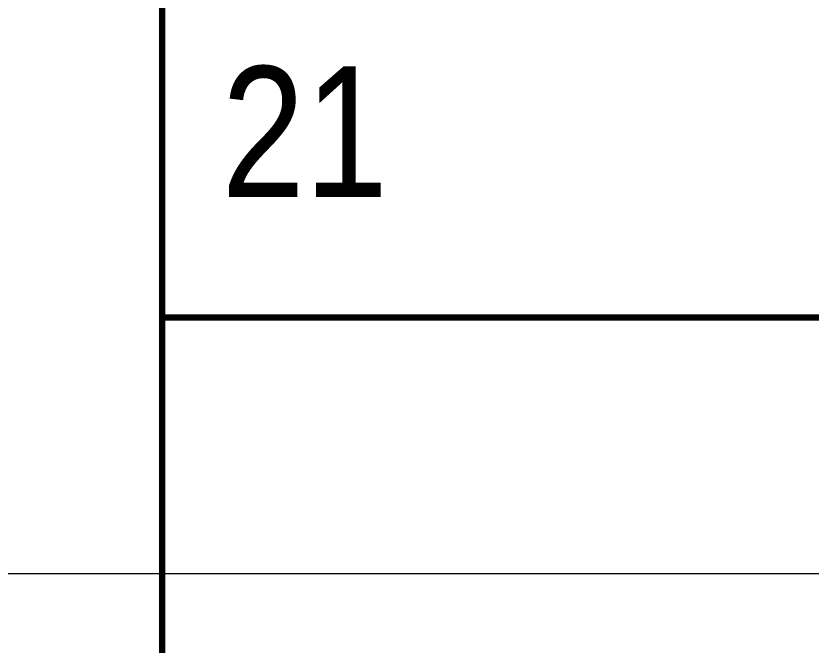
# Model space of a CAD drawing. Header units: metres. Extents: x -13545 to 152404, y -11890 to 28436.
# Drawn here: x 3645.2 to 3888.8, y 329.6 to 522.5 of the extents above; entities that cross this region are included whole.
import ezdxf
from ezdxf.enums import TextEntityAlignment as Align

# ---------------------------------------------------------------- set-up
doc = ezdxf.new("R2010")
doc.units = ezdxf.units.M
doc.header["$LTSCALE"] = 100
doc.header["$MEASUREMENT"] = 0
doc.linetypes.add('HIDDEN', pattern=[0.375, 0.25, -0.125])
doc.layers.get('0').update_dxf_attribs({"color": 9, "lineweight": 9})
doc.layers.add('06D', color=9, linetype='Continuous', lineweight=9)
doc.layers.add('21', color=9, linetype='Continuous', lineweight=9)
doc.styles.add('MuuM_TEXT-STANDART', font='ARIALN.TTF')

# ---------------------------------------------------------------- blocks, each defined once
blk = doc.blocks.new('p-işyeri')
at = {"color": 0, "const_width": 2}
blk.add_lwpolyline([(200, 0), (200, 700), (-200, 700), (-200, 0)], close=True, dxfattribs=at)
blk = doc.blocks.new('2.bod.Mimari')
at = {"layer": '06D'}
blk.add_lwpolyline([(1942.5, -8278.51), (8760, -8278.51), (8760, -8733.51), (8720, -8733.51), (8720, -8318.51), (1942.5, -8318.51), (1942.5, -8278.51)], dxfattribs=at)
at = {"layer": '06D', "color": 89, "linetype": 'HIDDEN', "true_color": 0x2e4d23, "rotation": 90}
for p in [(4390, -8000), (4390, -8400)]:
    blk.add_blockref('p-işyeri', p, dxfattribs=at)
at = {"layer": '21', "style": 'MuuM_TEXT-STANDART'}
blk.add_text('21', height=40, dxfattribs=at).set_placement((3708.19, -8175), align=Align.BOTTOM_LEFT)

msp = doc.modelspace()

# ---------------------------------------------------------------- block references
msp.add_blockref('2.bod.Mimari', (0, 8630))

doc.saveas('drawing.dxf')
